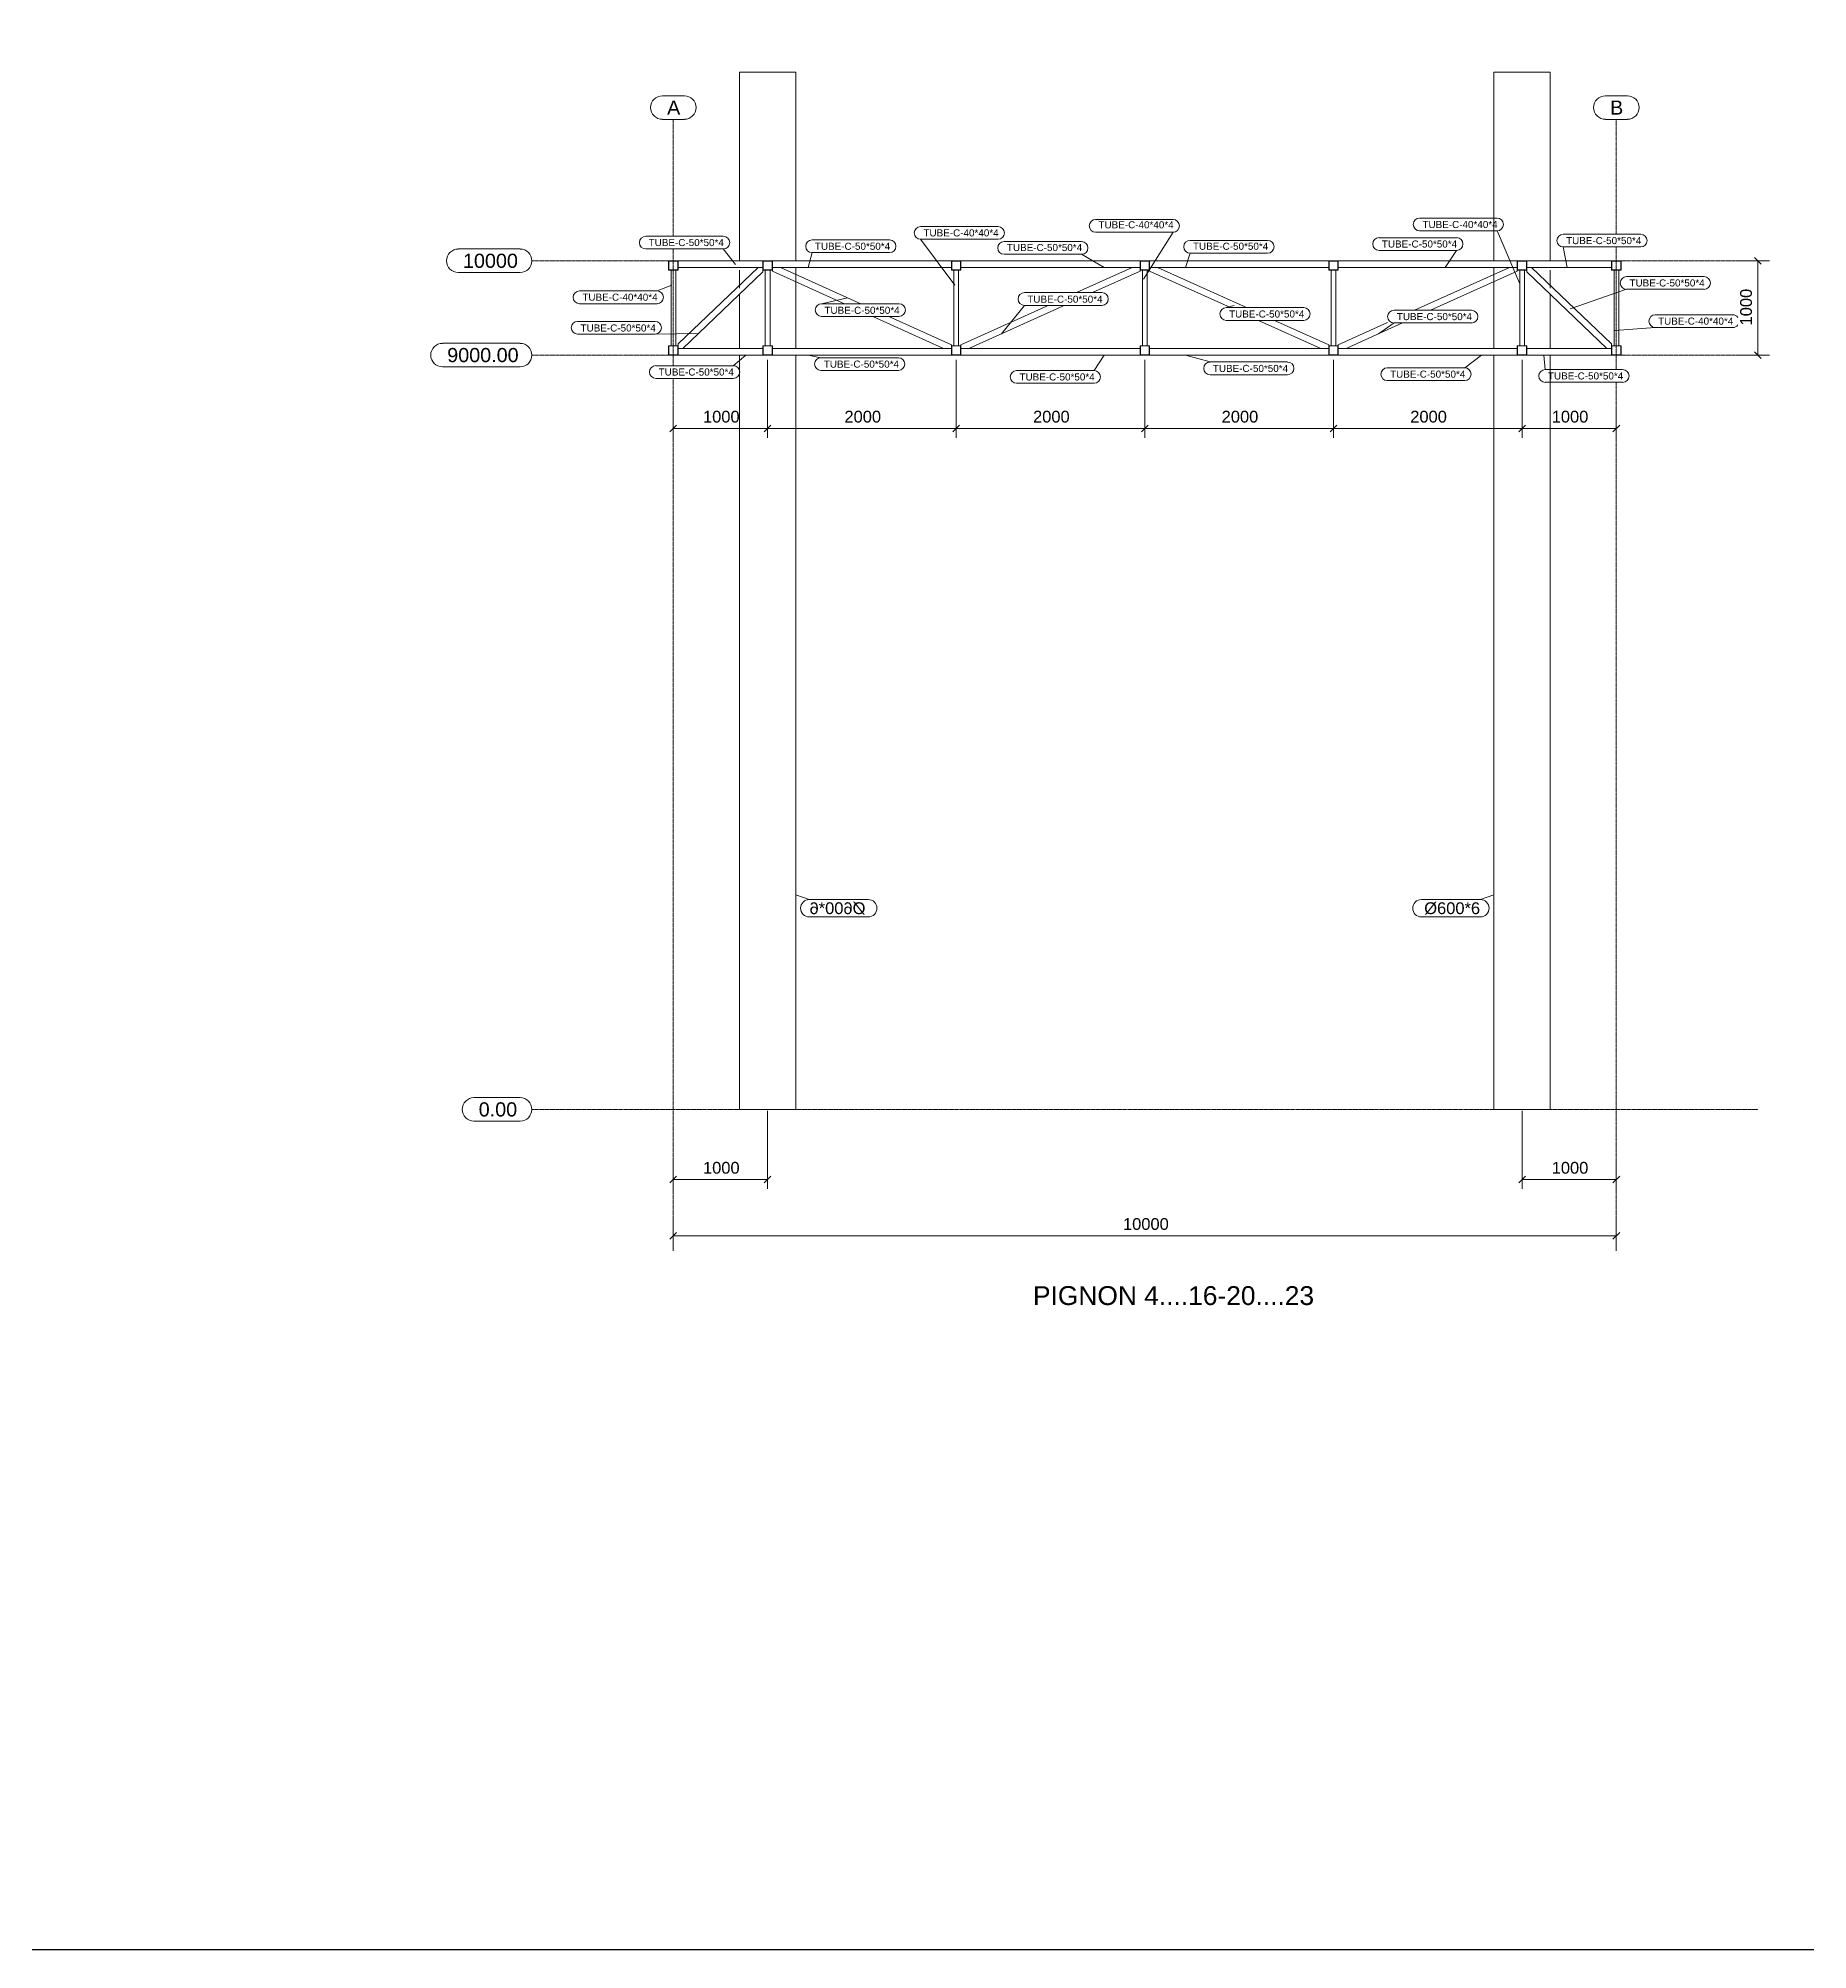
# Model space of a CAD drawing. Header units: millimetres. Extents: x 71565 to 189565, y -51699 to 32301.
# Drawn here: x 140777 to 165171, y -51699 to -25344 of the extents above; entities that cross this region are included whole.
import ezdxf

# ---------------------------------------------------------------- set-up
doc = ezdxf.new("R2010")
doc.units = ezdxf.units.MM
doc.linetypes.add('XKITLINE00', pattern=[0])
doc.linetypes.add('XKITLINE03', pattern=[6, 3, -1, 1, -1])
for name, color, linetype, lineweight in [('Autre type objet', 1, 'Continuous', 0), ('Dimension', 7, 'Continuous', 0), ('Maillage', 1, 'Continuous', 0), ('Piece', 20, 'Continuous', 0), ('Repère pièce', 3, 'Continuous', 0)]:
    doc.layers.add(name, color=color, linetype=linetype, lineweight=lineweight)
doc.styles.add('ARIAL', font='Arial.ttf')

msp = doc.modelspace()

# ---------------------------------------------------------------- linework, layer by layer
at = {"color": 6}
msp.add_lwpolyline([(71565, 32301), (189565, 32301), (189565, -51699), (71565, -51699), (71565, 32301)], dxfattribs=at)
at = {"layer": 'Dimension', "color": 0, "linetype": 'XKITLINE00', "lineweight": 0}
for p, q in [((164239, -28413), (164645, -28413)), ((164436, -28367), (164528, -28459)), ((164482, -29713), (164482, -28413)), ((150832, -29778), (150832, -30855)), ((150832, -29778), (150832, -30855)), ((153432, -29778), (153432, -30855)), ((153432, -29778), (153432, -30855)), ((156032, -29778), (156032, -30855)), ((156032, -29778), (156032, -30855)), ((158632, -29778), (158632, -30855)), ((158632, -29778), (158632, -30855)), ((161232, -29778), (161232, -30855)), ((161232, -29778), (161232, -30855)), ((164239, -29713), (164645, -29713)), ((164436, -29667), (164528, -29759)), ((149532, -30481), (149532, -30887)), ((162532, -30481), (162532, -30887)), ((149578, -30679), (149486, -30770)), ((149532, -30725), (150832, -30725)), ((150878, -30679), (150786, -30770)), ((150878, -30679), (150786, -30770)), ((150832, -30725), (153432, -30725)), ((153478, -30679), (153386, -30770)), ((153478, -30679), (153386, -30770)), ((153432, -30725), (156032, -30725)), ((156078, -30679), (155986, -30770)), ((156078, -30679), (155986, -30770)), ((156032, -30725), (158632, -30725)), ((158678, -30679), (158586, -30770)), ((158678, -30679), (158586, -30770)), ((158632, -30725), (161232, -30725)), ((161278, -30679), (161186, -30770)), ((161278, -30679), (161186, -30770)), ((161232, -30725), (162532, -30725)), ((162578, -30679), (162486, -30770)), ((150832, -40134), (150832, -41210)), ((161232, -40134), (161232, -41210)), ((161232, -40134), (161232, -41210)), ((149532, -40836), (149532, -41243)), ((162532, -40836), (162532, -41243)), ((149578, -41034), (149486, -41126)), ((149532, -41080), (150832, -41080)), ((150878, -41034), (150786, -41126)), ((150878, -41034), (150786, -41126)), ((161278, -41034), (161186, -41126)), ((161278, -41034), (161186, -41126)), ((161232, -41080), (162532, -41080)), ((162578, -41034), (162486, -41126)), ((149532, -41611), (149532, -42017)), ((162532, -41611), (162532, -42017)), ((149578, -41809), (149486, -41901)), ((149532, -41855), (162532, -41855)), ((162578, -41809), (162486, -41901))]:
    msp.add_line(p, q, dxfattribs=at)
at = {"layer": 'Maillage', "color": 0, "linetype": 'XKITLINE00', "lineweight": 0}
for p, q in [((149381, -26138), (149684, -26138)), ((162381, -26138), (162684, -26138)), ((149381, -26463), (149684, -26463)), ((162381, -26463), (162684, -26463)), ((146567, -28250), (147420, -28250)), ((146567, -28575), (147420, -28575)), ((146350, -29550), (147420, -29550)), ((146350, -29875), (147420, -29875)), ((146784, -39950), (147420, -39950)), ((146784, -40275), (147420, -40275))]:
    msp.add_line(p, q, dxfattribs=at)
at = {"layer": 'Maillage', "color": 0, "linetype": 'XKITLINE03', "lineweight": 0}
for p, q in [((149532, -28074), (149532, -26463)), ((162532, -28046), (162532, -26463)), ((147582, -28413), (164482, -28413)), ((149532, -29859), (149532, -28249)), ((162532, -29913), (162532, -28222)), ((147582, -29713), (164482, -29713)), ((149532, -42063), (149532, -30034)), ((162532, -42063), (162532, -30088)), ((147582, -40113), (164482, -40113))]:
    msp.add_line(p, q, dxfattribs=at)
at = {"layer": 'Maillage', "color": 0, "linetype": 'XKITLINE00', "lineweight": 0}
for centre, start, end in [((149381, -26300), 90, 270), ((149684, -26300), 270, 90), ((162381, -26300), 90, 270), ((162684, -26300), 270, 90), ((146567, -28413), 90, 270), ((147420, -28413), 270, 90), ((146350, -29713), 90, 270), ((147420, -29713), 270, 90), ((146784, -40113), 90, 270), ((147420, -40113), 270, 90)]:
    msp.add_arc(centre, 162, start, end, dxfattribs=at)
at = {"layer": 'Piece', "color": 0, "linetype": 'XKITLINE00', "lineweight": 0}
for p, q in [((151222, -25813), (150442, -25813)), ((150442, -25813), (150442, -28413)), ((151222, -25813), (151222, -28145)), ((160842, -25813), (161622, -25813)), ((160842, -25813), (160842, -28145)), ((161622, -25813), (161622, -28413)), ((151222, -28000), (151222, -28413)), ((160842, -28000), (160842, -28413)), ((149471, -28417), (149467, -28413)), ((149467, -28413), (149467, -28413)), ((149467, -28413), (149467, -28543)), ((149597, -28413), (149467, -28413)), ((149593, -28417), (149471, -28417)), ((149471, -28417), (149471, -28539)), ((149593, -28417), (149593, -28539)), ((149597, -28413), (149597, -28543)), ((150767, -28413), (149597, -28413)), ((150771, -28417), (150767, -28413)), ((150767, -28413), (150767, -28413)), ((150767, -28413), (150767, -28543)), ((150897, -28413), (150767, -28413)), ((150893, -28417), (150771, -28417)), ((150771, -28417), (150771, -28539)), ((150893, -28417), (150893, -28539)), ((150897, -28413), (150897, -28543)), ((153367, -28413), (150897, -28413)), ((153371, -28417), (153367, -28413)), ((153367, -28413), (153367, -28413)), ((153367, -28413), (153367, -28543)), ((153497, -28413), (153367, -28413)), ((153493, -28417), (153371, -28417)), ((153371, -28417), (153371, -28539)), ((153493, -28417), (153493, -28539)), ((153497, -28413), (153497, -28543)), ((155967, -28413), (153497, -28413)), ((155971, -28417), (155967, -28413)), ((155967, -28413), (155967, -28413)), ((155967, -28413), (155967, -28543)), ((156097, -28413), (155967, -28413)), ((156093, -28417), (155971, -28417)), ((155971, -28417), (155971, -28539)), ((156093, -28417), (156093, -28539)), ((156097, -28413), (156097, -28543)), ((158567, -28413), (156097, -28413)), ((158571, -28417), (158567, -28413)), ((158567, -28413), (158567, -28413)), ((158567, -28413), (158567, -28543)), ((158697, -28413), (158567, -28413)), ((158693, -28417), (158571, -28417)), ((158571, -28417), (158571, -28539)), ((158693, -28417), (158693, -28539)), ((158697, -28413), (158697, -28543)), ((161167, -28413), (158697, -28413)), ((161171, -28417), (161167, -28413)), ((161167, -28413), (161167, -28543)), ((161297, -28413), (161167, -28413)), ((161293, -28417), (161171, -28417)), ((161171, -28417), (161171, -28539)), ((161293, -28417), (161293, -28539)), ((161297, -28413), (161297, -28543)), ((162467, -28413), (161297, -28413)), ((162471, -28417), (162467, -28413)), ((162467, -28413), (162467, -28413)), ((162467, -28413), (162467, -28543)), ((162597, -28413), (162467, -28413)), ((162593, -28417), (162471, -28417)), ((162471, -28417), (162471, -28539)), ((162593, -28417), (162593, -28539)), ((162597, -28413), (162597, -28543)), ((149597, -28543), (149467, -28543)), ((149593, -28539), (149471, -28539)), ((149500, -28543), (149500, -29583)), ((149565, -28543), (149565, -29583)), ((149597, -28543), (149593, -28539)), ((150701, -28504), (149597, -29559)), ((150767, -28504), (149597, -28504)), ((150767, -28567), (149663, -29622)), ((150442, -28543), (150442, -28792)), ((150767, -28504), (150701, -28504)), ((150897, -28543), (150767, -28543)), ((150767, -28543), (150767, -28567)), ((150893, -28539), (150771, -28539)), ((150800, -28543), (150800, -29583)), ((150865, -28543), (150865, -29583)), ((150897, -28543), (150893, -28539)), ((151008, -28504), (150897, -28504)), ((153367, -28504), (150897, -28504)), ((150897, -28543), (150897, -28554)), ((151894, -29005), (150897, -28554)), ((152115, -29005), (151008, -28504)), ((151222, -28504), (151222, -28785)), ((151222, -28701), (151222, -29622)), ((153497, -28543), (153367, -28543)), ((153493, -28539), (153371, -28539)), ((153400, -28543), (153400, -29583)), ((153465, -28543), (153465, -29583)), ((153497, -28543), (153493, -28539)), ((155967, -28504), (153497, -28504)), ((155857, -28504), (155088, -28852)), ((155967, -28554), (155309, -28852)), ((155967, -28504), (155857, -28504)), ((156097, -28543), (155967, -28543)), ((155967, -28543), (155967, -28554)), ((156093, -28539), (155971, -28539)), ((156000, -28543), (156000, -29583)), ((156065, -28543), (156065, -29583)), ((156097, -28543), (156093, -28539)), ((156208, -28504), (156097, -28504)), ((158567, -28504), (156097, -28504)), ((156097, -28543), (156097, -28554)), ((157212, -29058), (156097, -28554)), ((157433, -29058), (156208, -28504)), ((158697, -28543), (158567, -28543)), ((158693, -28539), (158571, -28539)), ((158600, -28543), (158600, -29583)), ((158665, -28543), (158665, -29583)), ((158697, -28543), (158693, -28539)), ((161167, -28504), (158697, -28504)), ((161057, -28504), (159751, -29095)), ((161167, -28554), (159972, -29095)), ((160842, -28504), (160842, -28785)), ((160842, -28701), (160842, -29622)), ((161167, -28504), (161057, -28504)), ((161297, -28543), (161167, -28543)), ((161167, -28543), (161167, -28554)), ((161293, -28539), (161171, -28539)), ((161200, -28543), (161200, -29583)), ((161265, -28543), (161265, -29583)), ((161297, -28543), (161293, -28539)), ((161363, -28504), (161297, -28504)), ((162467, -28504), (161297, -28504)), ((161297, -28543), (161297, -28567)), ((162401, -29622), (161297, -28567)), ((162467, -29559), (161363, -28504)), ((161622, -28543), (161622, -28792)), ((162597, -28543), (162467, -28543)), ((162593, -28539), (162471, -28539)), ((162500, -28543), (162500, -29583)), ((162565, -28543), (162565, -29583)), ((162597, -28543), (162593, -28539)), ((150442, -28877), (150442, -29622)), ((161622, -28877), (161622, -29622)), ((153257, -29622), (152282, -29181)), ((153367, -29572), (152502, -29181)), ((154700, -29027), (153497, -29572)), ((154921, -29027), (153608, -29622)), ((158457, -29622), (157600, -29234)), ((158567, -29572), (157820, -29234)), ((159379, -29263), (158697, -29572)), ((159584, -29270), (158808, -29622)), ((149471, -29587), (149467, -29583)), ((149467, -29583), (149467, -29583)), ((149467, -29583), (149467, -29713)), ((149597, -29583), (149467, -29583)), ((149597, -29713), (149467, -29713)), ((149593, -29587), (149471, -29587)), ((149471, -29587), (149471, -29709)), ((149593, -29709), (149471, -29709)), ((149593, -29587), (149593, -29709)), ((149597, -29713), (149593, -29709)), ((149597, -29559), (149597, -29583)), ((149597, -29583), (149597, -29713)), ((149663, -29622), (149597, -29622)), ((150767, -29622), (149597, -29622)), ((150767, -29713), (149597, -29713)), ((150442, -29713), (150442, -40113)), ((150771, -29587), (150767, -29583)), ((150767, -29583), (150767, -29583)), ((150767, -29583), (150767, -29713)), ((150897, -29583), (150767, -29583)), ((150897, -29713), (150767, -29713)), ((150893, -29587), (150771, -29587)), ((150771, -29587), (150771, -29709)), ((150893, -29709), (150771, -29709)), ((150893, -29587), (150893, -29709)), ((150897, -29713), (150893, -29709)), ((150897, -29583), (150897, -29713)), ((153367, -29622), (150897, -29622)), ((153367, -29713), (150897, -29713)), ((151222, -29713), (151222, -40113)), ((153367, -29622), (153257, -29622)), ((153367, -29572), (153367, -29583)), ((153371, -29587), (153367, -29583)), ((153367, -29583), (153367, -29583)), ((153367, -29583), (153367, -29713)), ((153497, -29583), (153367, -29583)), ((153497, -29713), (153367, -29713)), ((153493, -29587), (153371, -29587)), ((153371, -29587), (153371, -29709)), ((153493, -29709), (153371, -29709)), ((153493, -29587), (153493, -29709)), ((153497, -29713), (153493, -29709)), ((153497, -29572), (153497, -29583)), ((153497, -29583), (153497, -29713)), ((153608, -29622), (153497, -29622)), ((155967, -29622), (153497, -29622)), ((155967, -29713), (153497, -29713)), ((155971, -29587), (155967, -29583)), ((155967, -29583), (155967, -29583)), ((155967, -29583), (155967, -29713)), ((156097, -29583), (155967, -29583)), ((156097, -29713), (155967, -29713)), ((156093, -29587), (155971, -29587)), ((155971, -29587), (155971, -29709)), ((156093, -29709), (155971, -29709)), ((156093, -29587), (156093, -29709)), ((156097, -29713), (156093, -29709)), ((156097, -29583), (156097, -29713)), ((158567, -29622), (156097, -29622)), ((158567, -29713), (156097, -29713)), ((158567, -29622), (158457, -29622)), ((158567, -29572), (158567, -29583)), ((158571, -29587), (158567, -29583)), ((158567, -29583), (158567, -29583)), ((158567, -29583), (158567, -29713)), ((158697, -29583), (158567, -29583)), ((158697, -29713), (158567, -29713)), ((158693, -29587), (158571, -29587)), ((158571, -29587), (158571, -29709)), ((158693, -29709), (158571, -29709)), ((158693, -29587), (158693, -29709)), ((158697, -29713), (158693, -29709)), ((158697, -29572), (158697, -29583)), ((158697, -29583), (158697, -29713)), ((158808, -29622), (158697, -29622)), ((161167, -29622), (158697, -29622)), ((161167, -29713), (158697, -29713)), ((160842, -29713), (160842, -29955)), ((160842, -29713), (160842, -40113)), ((161171, -29587), (161167, -29583)), ((161167, -29583), (161167, -29713)), ((161297, -29583), (161167, -29583)), ((161297, -29713), (161167, -29713)), ((161293, -29587), (161171, -29587)), ((161171, -29587), (161171, -29709)), ((161293, -29709), (161171, -29709)), ((161293, -29587), (161293, -29709)), ((161297, -29713), (161293, -29709)), ((161297, -29583), (161297, -29713)), ((162467, -29622), (161297, -29622)), ((162467, -29713), (161297, -29713)), ((161622, -29713), (161622, -40113)), ((162467, -29622), (162401, -29622)), ((162467, -29559), (162467, -29583)), ((162471, -29587), (162467, -29583)), ((162467, -29583), (162467, -29583)), ((162467, -29583), (162467, -29713)), ((162597, -29583), (162467, -29583)), ((162597, -29713), (162467, -29713)), ((162593, -29587), (162471, -29587)), ((162471, -29587), (162471, -29709)), ((162593, -29709), (162471, -29709)), ((162593, -29587), (162593, -29709)), ((162597, -29713), (162593, -29709)), ((162597, -29583), (162597, -29713)), ((151222, -40113), (150442, -40113)), ((160842, -40113), (161622, -40113))]:
    msp.add_line(p, q, dxfattribs=at)
at = {"layer": 'Repère pièce', "color": 0, "linetype": 'XKITLINE00', "lineweight": 0}
for p, q in [((155353, -27843), (156421, -27843)), ((159820, -27824), (160888, -27824)), ((149153, -28074), (150221, -28074)), ((151445, -28125), (152513, -28125)), ((152941, -27940), (154009, -27940)), ((152941, -28116), (154009, -28116)), ((153413, -28751), (152941, -28116)), ((154092, -28147), (155160, -28147)), ((155353, -28019), (156421, -28019)), ((156013, -28668), (156421, -28019)), ((156657, -28132), (157725, -28132)), ((159261, -28094), (160329, -28094)), ((159820, -28000), (160888, -28000)), ((161200, -28731), (160888, -28000)), ((161800, -28046), (162868, -28046)), ((149153, -28249), (150221, -28249)), ((150391, -28463), (150221, -28249)), ((151392, -28503), (151445, -28300)), ((151445, -28300), (152513, -28300)), ((154092, -28323), (155160, -28323)), ((155473, -28503), (155160, -28323)), ((156592, -28503), (156657, -28308)), ((156657, -28308), (157725, -28308)), ((159261, -28269), (160329, -28269)), ((160171, -28503), (160329, -28269)), ((161800, -28222), (162868, -28222)), ((161852, -28503), (161800, -28222)), ((162674, -28631), (163742, -28631)), ((148239, -28829), (149307, -28829)), ((149513, -28751), (149307, -28829)), ((151935, -28924), (151576, -29005)), ((154373, -28852), (155441, -28852)), ((161894, -29075), (162674, -28806)), ((162674, -28806), (163742, -28806)), ((148213, -29248), (149281, -29248)), ((148239, -29004), (149307, -29004)), ((151576, -29005), (152644, -29005)), ((151576, -29181), (152644, -29181)), ((154055, -29419), (154373, -29027)), ((154373, -29027), (155441, -29027)), ((157262, -29031), (157154, -29058)), ((157154, -29058), (158222, -29058)), ((157154, -29234), (158222, -29234)), ((159467, -29095), (160535, -29095)), ((163068, -29157), (164136, -29157)), ((148213, -29424), (149281, -29424)), ((149879, -29415), (149281, -29424)), ((159255, -29419), (159467, -29270)), ((159467, -29270), (160535, -29270)), ((162513, -29375), (163068, -29332)), ((163068, -29332), (164136, -29332)), ((150533, -29712), (150359, -29859)), ((151392, -29712), (151567, -29750)), ((151567, -29750), (152635, -29750)), ((155473, -29712), (155333, -29926)), ((156592, -29712), (156931, -29808)), ((160673, -29712), (160442, -29888)), ((161532, -29712), (161551, -29913)), ((149291, -29859), (150359, -29859)), ((149291, -30034), (150359, -30034)), ((151567, -29925), (152635, -29925)), ((154265, -29926), (155333, -29926)), ((156931, -29808), (157999, -29808)), ((156931, -29984), (157999, -29984)), ((159374, -29888), (160442, -29888)), ((161551, -29913), (162619, -29913)), ((154265, -30102), (155333, -30102)), ((159374, -30063), (160442, -30063)), ((161551, -30088), (162619, -30088)), ((151222, -37155), (151406, -37218)), ((160842, -37155), (160658, -37218)), ((152219, -37218), (151406, -37218)), ((159845, -37218), (160658, -37218)), ((152219, -37459), (151406, -37459)), ((159845, -37459), (160658, -37459))]:
    msp.add_line(p, q, dxfattribs=at)
for centre, radius, start, end in [((155353, -27931), 87.8, 90, 270), ((156421, -27931), 87.7, 270, 90), ((159820, -27912), 87.8, 90, 270), ((160888, -27912), 87.8, 270, 90), ((149153, -28162), 87.8, 90, 270), ((150221, -28162), 87.8, 270, 90), ((151445, -28212), 87.8, 90, 270), ((152513, -28212), 87.8, 270, 90), ((152941, -28028), 87.8, 90, 270), ((154092, -28235), 87.7, 90, 270), ((154009, -28028), 87.7, 270, 90), ((155160, -28235), 87.8, 270, 90), ((156657, -28220), 87.8, 90, 270), ((157725, -28220), 87.8, 270, 90), ((159261, -28181), 87.7, 90, 270), ((160329, -28181), 87.8, 270, 90), ((161800, -28134), 87.7, 90, 270), ((162868, -28134), 87.8, 270, 90), ((162674, -28719), 87.8, 90, 270), ((163742, -28719), 87.8, 270, 90), ((148239, -28916), 87.8, 90, 270), ((149307, -28916), 87.8, 270, 90), ((154373, -28940), 87.8, 90, 270), ((155441, -28940), 87.8, 270, 90), ((148213, -29336), 87.8, 90, 270), ((149281, -29336), 87.8, 270, 90), ((151576, -29093), 87.8, 90, 270), ((152644, -29093), 87.8, 270, 90), ((157154, -29146), 87.8, 90, 270), ((158222, -29146), 87.8, 270, 90), ((159467, -29183), 87.8, 90, 270), ((160535, -29183), 87.8, 270, 90), ((163068, -29245), 87.7, 90, 270), ((164136, -29245), 87.8, 36.5625, 90), ((164136, -29245), 87.8, 270, 323.4375), ((151567, -29837), 87.8, 90, 270), ((152635, -29837), 87.8, 270, 90), ((149291, -29946), 87.7, 90, 270), ((150359, -29946), 87.8, 270, 90), ((154265, -30014), 87.8, 90, 270), ((155333, -30014), 87.7, 270, 90), ((156931, -29896), 87.8, 90, 270), ((157999, -29896), 87.8, 270, 90), ((159374, -29976), 87.8, 90, 270), ((160442, -29976), 87.7, 270, 90), ((161551, -30001), 87.8, 90, 270), ((162619, -30001), 87.7, 270, 90), ((151406, -37339), 120, 90, 270), ((152219, -37339), 120, 270, 90), ((159845, -37339), 120, 90, 270), ((160658, -37339), 120, 270, 90)]:
    msp.add_arc(centre, radius, start, end, dxfattribs=at)

# ---------------------------------------------------------------- texts
at = {"layer": 'Autre type objet', "color": 0, "style": 'ARIAL'}
msp.add_text('PIGNON 4....16-20....23', height=260, dxfattribs=at).set_placement((154490, -42810))
at = {"layer": 'Dimension', "color": 0, "style": 'ARIAL'}
msp.add_text('1000', height=162.5, rotation=90.0002, dxfattribs=at).set_placement((164401, -29304))
for s, p in [('1000', (149941, -30643)), ('2000', (151891, -30643)), ('2000', (154491, -30643)), ('2000', (157091, -30643)), ('2000', (159691, -30643)), ('1000', (161641, -30643)), ('1000', (149941, -40999)), ('1000', (161641, -40999)), ('10000', (155731, -41774))]:
    msp.add_text(s, height=162.5, dxfattribs=at).set_placement(p)
at = {"layer": 'Maillage', "color": 0, "style": 'ARIAL'}
for s, p in [('A', (149446, -26398)), ('B', (162446, -26398)), ('10000', (146632, -28510)), ('9000.00', (146415, -29810)), ('0.00', (146849, -40210))]:
    msp.add_text(s, height=195, dxfattribs=at).set_placement(p)
at = {"layer": 'Repère pièce', "color": 0, "style": 'ARIAL'}
for s, height, p in [('TUBE-C-40*40*4', 97.5, (155393, -27965)), ('TUBE-C-40*40*4', 97.5, (159859, -27961)), ('TUBE-C-50*50*4', 97.5, (149192, -28210)), ('TUBE-C-50*50*4', 97.5, (151484, -28261)), ('TUBE-C-40*40*4', 97.5, (152980, -28077)), ('TUBE-C-50*50*4', 97.5, (154131, -28279)), ('TUBE-C-50*50*4', 97.5, (156696, -28261)), ('TUBE-C-50*50*4', 97.5, (159300, -28230)), ('TUBE-C-50*50*4', 97.5, (161839, -28183)), ('TUBE-C-50*50*4', 97.5, (162713, -28767)), ('TUBE-C-40*40*4', 97.5, (148278, -28963)), ('TUBE-C-50*50*4', 97.5, (154412, -28991)), ('TUBE-C-50*50*4', 97.5, (151615, -29144)), ('TUBE-C-50*50*4', 97.5, (157193, -29195)), ('TUBE-C-50*50*4', 97.5, (159506, -29231)), ('TUBE-C-40*40*4', 97.5, (163107, -29293)), ('TUBE-C-50*50*4', 97.5, (148253, -29388)), ('TUBE-C-50*50*4', 97.5, (149330, -29995)), ('TUBE-C-50*50*4', 97.5, (151606, -29886)), ('TUBE-C-50*50*4', 97.5, (154304, -30063)), ('TUBE-C-50*50*4', 97.5, (156970, -29945)), ('TUBE-C-50*50*4', 97.5, (159413, -30024)), ('TUBE-C-50*50*4', 97.5, (161590, -30049)), ('Ø600*6', 162.5, (159884, -37420))]:
    msp.add_text(s, height=height, dxfattribs=at).set_placement(p)
at = {"layer": 'Repère pièce', "color": 0, "style": 'ARIAL', "text_generation_flag": 2}
msp.add_text('Ø600*6', height=162.5, dxfattribs=at).set_placement((152180, -37420))

doc.saveas('drawing.dxf')
